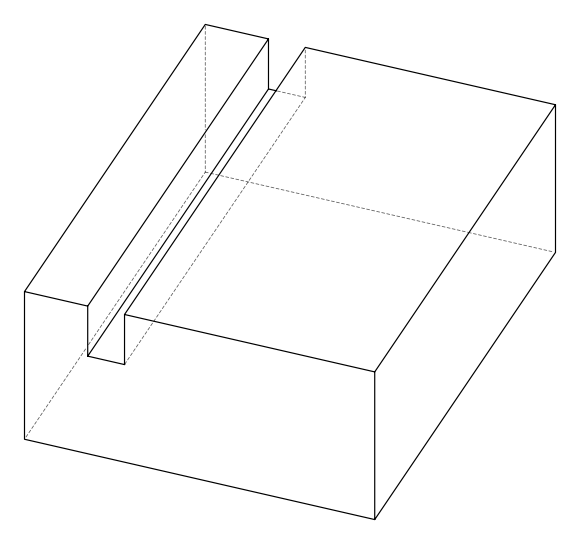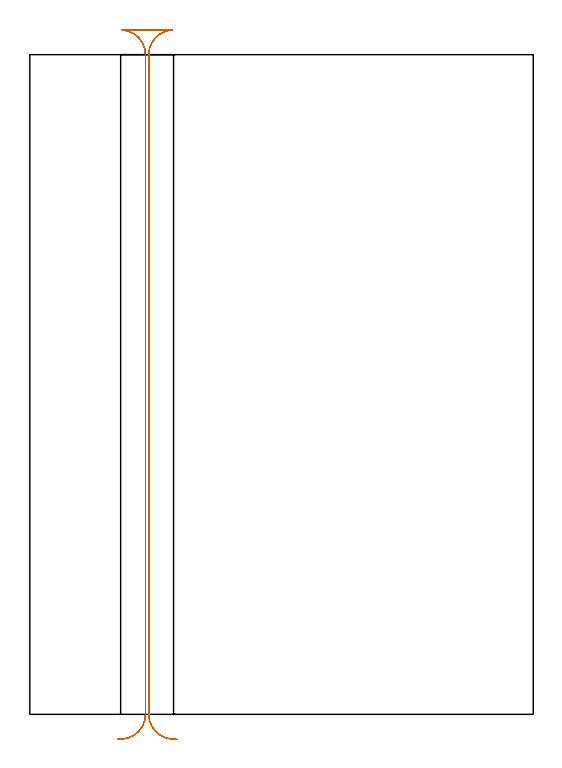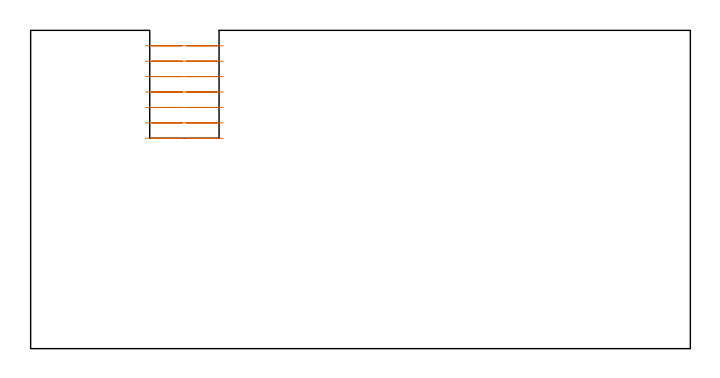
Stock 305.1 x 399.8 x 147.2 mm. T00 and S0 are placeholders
(PLAN: 1 operations, 0 tool changes, 13.1 min)
(1 MILL_RECTANGULAR_SLOT | SLOT_RECTANGULAR | UGT0201_018 | Follow Part, ap 7.5, ae 75% | 13.08 min | 638658 mm3)
(TOOL UGT0201_018 | End mill 30 mm | D30 FL50 Z4)
(OP 1 MILL_RECTANGULAR_SLOT)
G17 G21 G94 G90
T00 M6
G54
G17 G0 G90 X89.146 Y-15.16 S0 M3
G43 Z157.2 H0
Z140.071
G94 G1 X86.152 Y-14.97 F250.
G2 X72.1 Y0. R15. F500.
G1 Y399.8
G2 X86.152 Y414.77 R15.
G1 Y414.8
X56.048
Y414.77
G2 X70.1 Y399.8 R15.
G1 Y0.
G2 X56.048 Y-14.97 R15.
G1 X53.054 Y-15.16 F250.
G0 X89.146 Z132.943
G1 X86.152 Y-14.97
G2 X72.1 Y0. R15. F500.
G1 Y399.8
G2 X86.152 Y414.77 R15.
G1 Y414.8
X56.048
Y414.77
G2 X70.1 Y399.8 R15.
G1 Y0.
G2 X56.048 Y-14.97 R15.
G1 X53.054 Y-15.16 F250.
G0 X89.146 Z125.814
G1 X86.152 Y-14.97
G2 X72.1 Y0. R15. F500.
G1 Y399.8
G2 X86.152 Y414.77 R15.
G1 Y414.8
X56.048
Y414.77
G2 X70.1 Y399.8 R15.
G1 Y0.
G2 X56.048 Y-14.97 R15.
G1 X53.054 Y-15.16 F250.
G0 X89.146 Z118.686
G1 X86.152 Y-14.97
G2 X72.1 Y0. R15. F500.
G1 Y399.8
G2 X86.152 Y414.77 R15.
G1 Y414.8
X56.048
Y414.77
G2 X70.1 Y399.8 R15.
G1 Y0.
G2 X56.048 Y-14.97 R15.
G1 X53.054 Y-15.16 F250.
G0 X89.146 Z111.557
G1 X86.152 Y-14.97
G2 X72.1 Y0. R15. F500.
G1 Y399.8
G2 X86.152 Y414.77 R15.
G1 Y414.8
X56.048
Y414.77
G2 X70.1 Y399.8 R15.
G1 Y0.
G2 X56.048 Y-14.97 R15.
G1 X53.054 Y-15.16 F250.
G0 X89.146 Z104.429
G1 X86.152 Y-14.97
G2 X72.1 Y0. R15. F500.
G1 Y399.8
G2 X86.152 Y414.77 R15.
G1 Y414.8
X56.048
Y414.77
G2 X70.1 Y399.8 R15.
G1 Y0.
G2 X56.048 Y-14.97 R15.
G1 X53.054 Y-15.16 F250.
G0 X89.146 Z97.3
G1 X86.152 Y-14.97
G2 X72.1 Y0. R15. F500.
G1 Y399.8
G2 X86.152 Y414.77 R15.
G1 Y414.8
X56.048
Y414.77
G2 X70.1 Y399.8 R15.
G1 Y0.
G2 X56.048 Y-14.97 R15.
G1 X53.054 Y-15.16 F250.
G0 Z157.2
M5
M2
